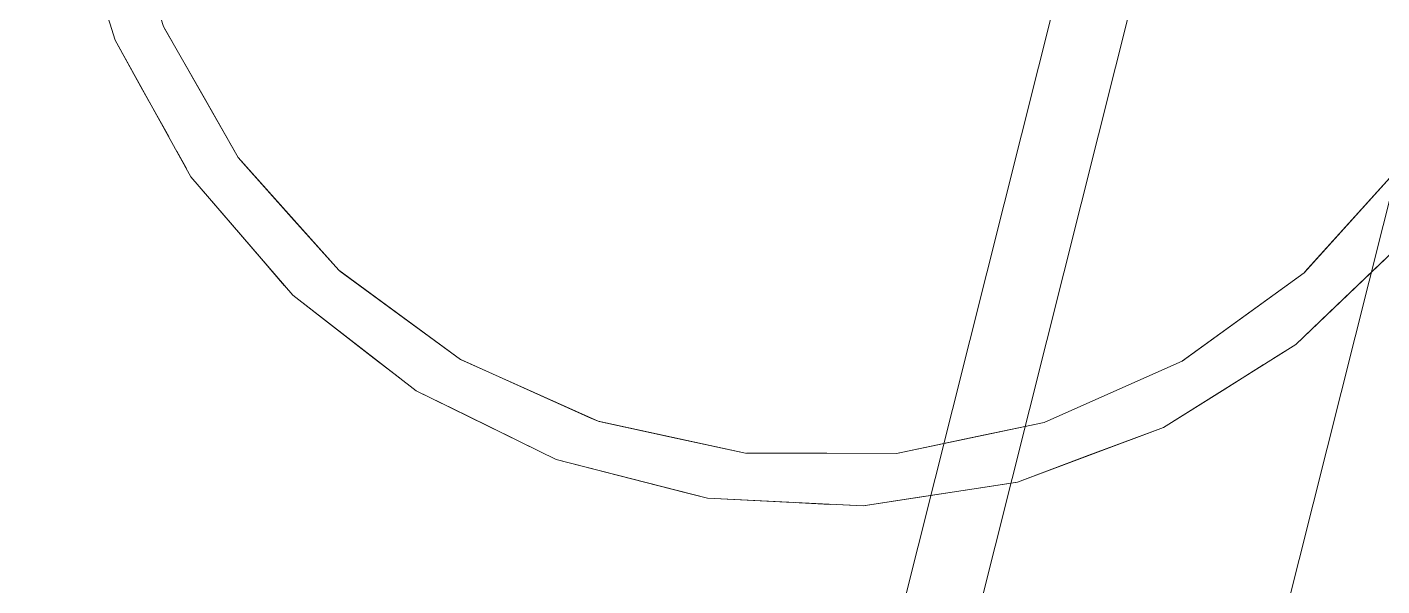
# Model space of a CAD drawing. Header units: millimetres. Extents: x -57519 to 497916, y -349472 to 446842.
# Drawn here: x 336053 to 336599, y 28283 to 28507 of the extents above; entities that cross this region are included whole.
import ezdxf

# ---------------------------------------------------------------- set-up
doc = ezdxf.new("R2010")
doc.units = ezdxf.units.MM
for name, color, linetype, lineweight in [('A-DETL-GENF', 92, 'Continuous', 5), ('A-WALL', 113, 'Continuous', 20), ('Q-CASE', 31, 'Continuous', 5)]:
    doc.layers.add(name, color=color, linetype=linetype, lineweight=lineweight)

# ---------------------------------------------------------------- blocks, each defined once
blk = doc.blocks.new('DLN_Cat Ladder - 750x750x4500 _WDD_-9656512-SITE COVERAGE')
at = {"layer": 'Q-CASE'}
for p, q in [((-204.77, -946.73), (-220.43, -919.34)), ((-204.77, -946.73), (-220.43, -919.34)), ((-204.77, -946.73), (-220.43, -919.34)), ((-204.77, -946.73), (-220.43, -919.34)), ((-204.77, -946.73), (-220.43, -919.34)), ((-204.77, -946.73), (-220.43, -919.34)), ((-204.77, -946.73), (-220.43, -919.34)), ((-204.77, -946.73), (-220.43, -919.34)), ((-204.77, -946.73), (-220.43, -919.34)), ((-240.12, -924.37), (-229.1, -944.21)), ((-240.12, -924.37), (-229.1, -944.21)), ((-240.12, -924.37), (-229.1, -944.21)), ((-240.12, -924.37), (-229.1, -944.21)), ((-240.12, -924.37), (-229.1, -944.21)), ((-240.12, -924.37), (-229.1, -944.21)), ((-240.12, -924.37), (-229.1, -944.21)), ((-240.12, -924.37), (-229.1, -944.21)), ((-240.12, -924.37), (-229.1, -944.21)), ((-229.1, -944.21), (-218.6, -963.1)), ((-229.1, -944.21), (-218.6, -963.1)), ((-229.1, -944.21), (-218.6, -963.1)), ((-229.1, -944.21), (-218.6, -963.1)), ((-229.1, -944.21), (-218.6, -963.1)), ((-229.1, -944.21), (-218.6, -963.1)), ((-229.1, -944.21), (-218.6, -963.1)), ((-229.1, -944.21), (-218.6, -963.1)), ((-229.1, -944.21), (-218.6, -963.1)), ((-190.61, -971.5), (-204.77, -946.73)), ((-190.61, -971.5), (-204.77, -946.73)), ((-190.61, -971.5), (-204.77, -946.73)), ((-190.61, -971.5), (-204.77, -946.73)), ((-190.61, -971.5), (-204.77, -946.73)), ((-190.61, -971.5), (-204.77, -946.73)), ((-190.61, -971.5), (-204.77, -946.73)), ((-190.61, -971.5), (-204.77, -946.73)), ((-190.61, -971.5), (-204.77, -946.73)), ((-215.37, -968.91), (-211.48, -975.91)), ((-215.37, -968.91), (-211.48, -975.91)), ((-215.37, -968.91), (-211.48, -975.91)), ((-215.37, -968.91), (-211.48, -975.91)), ((-215.37, -968.91), (-211.48, -975.91)), ((-215.37, -968.91), (-211.48, -975.91)), ((-215.37, -968.91), (-211.48, -975.91)), ((-215.37, -968.91), (-211.48, -975.91)), ((-215.37, -968.91), (-211.48, -975.91)), ((-188.77, -973.56), (-190.61, -971.5)), ((-188.77, -973.56), (-190.61, -971.5)), ((-188.77, -973.56), (-190.61, -971.5)), ((-188.77, -973.56), (-190.61, -971.5)), ((-188.77, -973.56), (-190.61, -971.5)), ((-188.77, -973.56), (-190.61, -971.5)), ((-188.77, -973.56), (-190.61, -971.5)), ((-188.77, -973.56), (-190.61, -971.5)), ((-188.77, -973.56), (-190.61, -971.5)), ((-169.13, -995.55), (-188.77, -973.56)), ((-169.13, -995.55), (-188.77, -973.56)), ((-169.13, -995.55), (-188.77, -973.56)), ((-169.13, -995.55), (-188.77, -973.56)), ((-169.13, -995.55), (-188.77, -973.56)), ((-169.13, -995.55), (-188.77, -973.56)), ((-169.13, -995.55), (-188.77, -973.56)), ((-169.13, -995.55), (-188.77, -973.56)), ((-169.13, -995.55), (-188.77, -973.56)), ((279.14, -972.7), (238.69, -1017.51)), ((279.14, -972.7), (238.69, -1017.51)), ((279.14, -972.7), (238.69, -1017.51)), ((279.14, -972.7), (238.69, -1017.51)), ((279.14, -972.7), (238.69, -1017.51)), ((279.14, -972.7), (238.69, -1017.51)), ((279.14, -972.7), (238.69, -1017.51)), ((279.14, -972.7), (238.69, -1017.51)), ((279.14, -972.7), (238.69, -1017.51)), ((-209.62, -979.26), (-180.56, -1013.06)), ((-209.62, -979.26), (-180.56, -1013.06)), ((-209.62, -979.26), (-180.56, -1013.06)), ((-209.62, -979.26), (-180.56, -1013.06)), ((-209.62, -979.26), (-180.56, -1013.06)), ((-209.62, -979.26), (-180.56, -1013.06)), ((-209.62, -979.26), (-180.56, -1013.06)), ((-209.62, -979.26), (-180.56, -1013.06)), ((-209.62, -979.26), (-180.56, -1013.06)), ((-150.15, -1016.78), (-169.13, -995.55)), ((-150.15, -1016.78), (-169.13, -995.55)), ((-150.15, -1016.78), (-169.13, -995.55)), ((-150.15, -1016.78), (-169.13, -995.55)), ((-150.15, -1016.78), (-169.13, -995.55)), ((-150.15, -1016.78), (-169.13, -995.55)), ((-150.15, -1016.78), (-169.13, -995.55)), ((-150.15, -1016.78), (-169.13, -995.55)), ((-150.15, -1016.78), (-169.13, -995.55)), ((-180.56, -1013.06), (-171.99, -1023.02)), ((-180.56, -1013.06), (-171.99, -1023.02)), ((-180.56, -1013.06), (-171.99, -1023.02)), ((-180.56, -1013.06), (-171.99, -1023.02)), ((-180.56, -1013.06), (-171.99, -1023.02)), ((-180.56, -1013.06), (-171.99, -1023.02)), ((-180.56, -1013.06), (-171.99, -1023.02)), ((-180.56, -1013.06), (-171.99, -1023.02)), ((-180.56, -1013.06), (-171.99, -1023.02)), ((248.36, -1033.96), (269.28, -1013.97)), ((248.36, -1033.96), (269.28, -1013.97)), ((248.36, -1033.96), (269.28, -1013.97)), ((248.36, -1033.96), (269.28, -1013.97)), ((248.36, -1033.96), (269.28, -1013.97)), ((248.36, -1033.96), (269.28, -1013.97)), ((248.36, -1033.96), (269.28, -1013.97)), ((248.36, -1033.96), (269.28, -1013.97)), ((248.36, -1033.96), (269.28, -1013.97)), ((-124.07, -1035.88), (-149.71, -1017.11)), ((-124.07, -1035.88), (-149.71, -1017.11)), ((-124.07, -1035.88), (-149.71, -1017.11)), ((-124.07, -1035.88), (-149.71, -1017.11)), ((-124.07, -1035.88), (-149.71, -1017.11)), ((-124.07, -1035.88), (-149.71, -1017.11)), ((-124.07, -1035.88), (-149.71, -1017.11)), ((-124.07, -1035.88), (-149.71, -1017.11)), ((-124.07, -1035.88), (-149.71, -1017.11)), ((238.45, -1017.78), (189.47, -1053.25)), ((238.45, -1017.78), (189.47, -1053.25)), ((238.45, -1017.78), (189.47, -1053.25)), ((238.45, -1017.78), (189.47, -1053.25)), ((238.45, -1017.78), (189.47, -1053.25)), ((238.45, -1017.78), (189.47, -1053.25)), ((238.45, -1017.78), (189.47, -1053.25)), ((238.45, -1017.78), (189.47, -1053.25)), ((238.45, -1017.78), (189.47, -1053.25)), ((-168.68, -1026.87), (-135.87, -1052.22)), ((-168.68, -1026.87), (-135.87, -1052.22)), ((-168.68, -1026.87), (-135.87, -1052.22)), ((-168.68, -1026.87), (-135.87, -1052.22)), ((-168.68, -1026.87), (-135.87, -1052.22)), ((-168.68, -1026.87), (-135.87, -1052.22)), ((-168.68, -1026.87), (-135.87, -1052.22)), ((-168.68, -1026.87), (-135.87, -1052.22)), ((-168.68, -1026.87), (-135.87, -1052.22)), ((-101.15, -1052.65), (-124.07, -1035.88)), ((-101.15, -1052.65), (-124.07, -1035.88)), ((-101.15, -1052.65), (-124.07, -1035.88)), ((-101.15, -1052.65), (-124.07, -1035.88)), ((-101.15, -1052.65), (-124.07, -1035.88)), ((-101.15, -1052.65), (-124.07, -1035.88)), ((-101.15, -1052.65), (-124.07, -1035.88)), ((-101.15, -1052.65), (-124.07, -1035.88)), ((-101.15, -1052.65), (-124.07, -1035.88)), ((235.04, -1046.69), (248.36, -1033.96)), ((235.04, -1046.69), (248.36, -1033.96)), ((225.8, -1052.48), (235.04, -1046.69)), ((225.8, -1052.48), (235.04, -1046.69)), ((-135.87, -1052.22), (-125.66, -1060.11)), ((-135.87, -1052.22), (-125.66, -1060.11)), ((-135.87, -1052.22), (-125.66, -1060.11)), ((-135.87, -1052.22), (-125.66, -1060.11)), ((-135.87, -1052.22), (-125.66, -1060.11)), ((-135.87, -1052.22), (-125.66, -1060.11)), ((-135.87, -1052.22), (-125.66, -1060.11)), ((-135.87, -1052.22), (-125.66, -1060.11)), ((-135.87, -1052.22), (-125.66, -1060.11)), ((-71.57, -1065.94), (-100.7, -1052.86)), ((-71.57, -1065.94), (-100.7, -1052.86)), ((-71.57, -1065.94), (-100.7, -1052.86)), ((-71.57, -1065.94), (-100.7, -1052.86)), ((-71.57, -1065.94), (-100.7, -1052.86)), ((-71.57, -1065.94), (-100.7, -1052.86)), ((-71.57, -1065.94), (-100.7, -1052.86)), ((-71.57, -1065.94), (-100.7, -1052.86)), ((-71.57, -1065.94), (-100.7, -1052.86)), ((189.27, -1053.39), (164.28, -1064.46)), ((189.27, -1053.39), (164.28, -1064.46)), ((189.27, -1053.39), (164.28, -1064.46)), ((189.27, -1053.39), (164.28, -1064.46)), ((189.27, -1053.39), (164.28, -1064.46)), ((189.27, -1053.39), (164.28, -1064.46)), ((189.27, -1053.39), (164.28, -1064.46)), ((189.27, -1053.39), (164.28, -1064.46)), ((189.27, -1053.39), (164.28, -1064.46)), ((206.5, -1064.57), (221.97, -1054.87)), ((206.5, -1064.57), (221.97, -1054.87)), ((206.5, -1064.57), (221.97, -1054.87)), ((206.5, -1064.57), (221.97, -1054.87)), ((206.5, -1064.57), (221.97, -1054.87)), ((206.5, -1064.57), (221.97, -1054.87)), ((206.5, -1064.57), (221.97, -1054.87)), ((206.5, -1064.57), (221.97, -1054.87)), ((206.5, -1064.57), (221.97, -1054.87)), ((-118.99, -1065.26), (-98.3, -1075.37)), ((-118.99, -1065.26), (-98.3, -1075.37)), ((-118.99, -1065.26), (-98.3, -1075.37)), ((-118.99, -1065.26), (-98.3, -1075.37)), ((-118.99, -1065.26), (-98.3, -1075.37)), ((-118.99, -1065.26), (-98.3, -1075.37)), ((-118.99, -1065.26), (-98.3, -1075.37)), ((-118.99, -1065.26), (-98.3, -1075.37)), ((-118.99, -1065.26), (-98.3, -1075.37)), ((-48.36, -1076.36), (-71.57, -1065.94)), ((-48.36, -1076.36), (-71.57, -1065.94)), ((-48.36, -1076.36), (-71.57, -1065.94)), ((-48.36, -1076.36), (-71.57, -1065.94)), ((-48.36, -1076.36), (-71.57, -1065.94)), ((-48.36, -1076.36), (-71.57, -1065.94)), ((-48.36, -1076.36), (-71.57, -1065.94)), ((-48.36, -1076.36), (-71.57, -1065.94)), ((-48.36, -1076.36), (-71.57, -1065.94)), ((164.28, -1064.46), (133.75, -1077.99)), ((164.28, -1064.46), (133.75, -1077.99)), ((164.28, -1064.46), (133.75, -1077.99)), ((164.28, -1064.46), (133.75, -1077.99)), ((164.28, -1064.46), (133.75, -1077.99)), ((164.28, -1064.46), (133.75, -1077.99)), ((164.28, -1064.46), (133.75, -1077.99)), ((164.28, -1064.46), (133.75, -1077.99)), ((164.28, -1064.46), (133.75, -1077.99)), ((-98.3, -1075.37), (-69.43, -1089.5)), ((-98.3, -1075.37), (-69.43, -1089.5)), ((-98.3, -1075.37), (-69.43, -1089.5)), ((-98.3, -1075.37), (-69.43, -1089.5)), ((-98.3, -1075.37), (-69.43, -1089.5)), ((-98.3, -1075.37), (-69.43, -1089.5)), ((-98.3, -1075.37), (-69.43, -1089.5)), ((-98.3, -1075.37), (-69.43, -1089.5)), ((-98.3, -1075.37), (-69.43, -1089.5)), ((-45.76, -1077.53), (-48.36, -1076.36)), ((-45.76, -1077.53), (-48.36, -1076.36)), ((-45.76, -1077.53), (-48.36, -1076.36)), ((-45.76, -1077.53), (-48.36, -1076.36)), ((-45.76, -1077.53), (-48.36, -1076.36)), ((-45.76, -1077.53), (-48.36, -1076.36)), ((-45.76, -1077.53), (-48.36, -1076.36)), ((-45.76, -1077.53), (-48.36, -1076.36)), ((-45.76, -1077.53), (-48.36, -1076.36)), ((-13.93, -1084.39), (-45.32, -1077.62)), ((-13.93, -1084.39), (-45.32, -1077.62)), ((-13.93, -1084.39), (-45.32, -1077.62)), ((-13.93, -1084.39), (-45.32, -1077.62)), ((-13.93, -1084.39), (-45.32, -1077.62)), ((-13.93, -1084.39), (-45.32, -1077.62)), ((-13.93, -1084.39), (-45.32, -1077.62)), ((-13.93, -1084.39), (-45.32, -1077.62)), ((-13.93, -1084.39), (-45.32, -1077.62)), ((133.75, -1077.99), (106.64, -1083.69)), ((133.75, -1077.99), (106.64, -1083.69)), ((133.75, -1077.99), (106.64, -1083.69)), ((133.75, -1077.99), (106.64, -1083.69)), ((133.75, -1077.99), (106.64, -1083.69)), ((133.75, -1077.99), (106.64, -1083.69)), ((133.75, -1077.99), (106.64, -1083.69)), ((133.75, -1077.99), (106.64, -1083.69)), ((133.75, -1077.99), (106.64, -1083.69)), ((13.6, -1090.33), (-13.93, -1084.39)), ((13.6, -1090.33), (-13.93, -1084.39)), ((13.6, -1090.33), (-13.93, -1084.39)), ((13.6, -1090.33), (-13.93, -1084.39)), ((13.6, -1090.33), (-13.93, -1084.39)), ((13.6, -1090.33), (-13.93, -1084.39)), ((13.6, -1090.33), (-13.93, -1084.39)), ((13.6, -1090.33), (-13.93, -1084.39)), ((13.6, -1090.33), (-13.93, -1084.39)), ((106.64, -1083.69), (74.33, -1090.48)), ((106.64, -1083.69), (74.33, -1090.48)), ((106.64, -1083.69), (74.33, -1090.48)), ((106.64, -1083.69), (74.33, -1090.48)), ((106.64, -1083.69), (74.33, -1090.48)), ((106.64, -1083.69), (74.33, -1090.48)), ((106.64, -1083.69), (74.33, -1090.48)), ((106.64, -1083.69), (74.33, -1090.48)), ((106.64, -1083.69), (74.33, -1090.48)), ((151.81, -1091.21), (169.87, -1084.48)), ((151.81, -1091.21), (169.87, -1084.48)), ((151.81, -1091.21), (169.87, -1084.48)), ((151.81, -1091.21), (169.87, -1084.48)), ((151.81, -1091.21), (169.87, -1084.48)), ((151.81, -1091.21), (169.87, -1084.48)), ((151.81, -1091.21), (169.87, -1084.48)), ((151.81, -1091.21), (169.87, -1084.48)), ((151.81, -1091.21), (169.87, -1084.48)), ((46.35, -1090.41), (14, -1090.33)), ((46.35, -1090.41), (14, -1090.33)), ((46.35, -1090.41), (14, -1090.33)), ((46.35, -1090.41), (14, -1090.33)), ((46.35, -1090.41), (14, -1090.33)), ((46.35, -1090.41), (14, -1090.33)), ((46.35, -1090.41), (14, -1090.33)), ((46.35, -1090.41), (14, -1090.33)), ((46.35, -1090.41), (14, -1090.33)), ((74.33, -1090.48), (46.35, -1090.41)), ((74.33, -1090.48), (46.35, -1090.41)), ((74.33, -1090.48), (46.35, -1090.41)), ((74.33, -1090.48), (46.35, -1090.41)), ((74.33, -1090.48), (46.35, -1090.41)), ((74.33, -1090.48), (46.35, -1090.41)), ((74.33, -1090.48), (46.35, -1090.41)), ((74.33, -1090.48), (46.35, -1090.41)), ((74.33, -1090.48), (46.35, -1090.41)), ((-27.03, -1101.99), (-10.37, -1106.28)), ((-27.03, -1101.99), (-10.37, -1106.28)), ((-27.03, -1101.99), (-10.37, -1106.28)), ((-27.03, -1101.99), (-10.37, -1106.28)), ((-27.03, -1101.99), (-10.37, -1106.28)), ((-27.03, -1101.99), (-10.37, -1106.28)), ((-27.03, -1101.99), (-10.37, -1106.28)), ((-27.03, -1101.99), (-10.37, -1106.28)), ((-27.03, -1101.99), (-10.37, -1106.28)), ((81.68, -1108.36), (111.7, -1103.7)), ((81.68, -1108.36), (111.7, -1103.7)), ((81.68, -1108.36), (111.7, -1103.7)), ((81.68, -1108.36), (111.7, -1103.7)), ((81.68, -1108.36), (111.7, -1103.7)), ((81.68, -1108.36), (111.7, -1103.7)), ((81.68, -1108.36), (111.7, -1103.7)), ((81.68, -1108.36), (111.7, -1103.7)), ((81.68, -1108.36), (111.7, -1103.7)), ((35.13, -1110.31), (47.66, -1110.92)), ((35.13, -1110.31), (47.66, -1110.92)), ((35.13, -1110.31), (47.66, -1110.92)), ((35.13, -1110.31), (47.66, -1110.92)), ((35.13, -1110.31), (47.66, -1110.92)), ((35.13, -1110.31), (47.66, -1110.92)), ((35.13, -1110.31), (47.66, -1110.92)), ((35.13, -1110.31), (47.66, -1110.92)), ((35.13, -1110.31), (47.66, -1110.92))]:
    blk.add_line(p, q, dxfattribs=at)
at = {"layer": 'Q-CASE', "flags": 128}
for points in [[(-265.3, -802), (-258.94, -864.47), (-240.12, -924.37), (-209.62, -979.26), (-168.68, -1026.87), (-118.99, -1065.26), (-62.59, -1092.84), (-1.78, -1108.5), (60.94, -1111.57), (122.99, -1101.95), (181.82, -1080.02), (235.04, -1046.69), (280.44, -1003.31), (316.17, -951.68), (340.76, -893.91), (353.21, -832.36), (354.7, -802)], [(334.7, -802), (328.34, -862.39), (309.55, -920.13), (279.14, -972.7), (238.45, -1017.78), (189.27, -1053.39), (133.75, -1077.99), (74.33, -1090.48), (13.6, -1090.33), (-45.76, -1077.53), (-101.15, -1052.65), (-150.15, -1016.78), (-190.61, -971.5), (-220.75, -918.78), (-239.25, -860.94), (-245.3, -802)], [(269.28, -1013.97), (280.44, -1003.31), (295.19, -981.99)], [(269.28, -1013.97), (280.44, -1003.31), (295.19, -981.99)], [(269.28, -1013.97), (280.44, -1003.31), (295.19, -981.99)], [(269.28, -1013.97), (280.44, -1003.31), (295.19, -981.99)], [(269.28, -1013.97), (280.44, -1003.31), (295.19, -981.99)], [(269.28, -1013.97), (280.44, -1003.31), (295.19, -981.99)], [(269.28, -1013.97), (280.44, -1003.31), (295.19, -981.99)], [(269.28, -1013.97), (280.44, -1003.31), (295.19, -981.99)], [(269.28, -1013.97), (280.44, -1003.31), (295.19, -981.99)], [(225.8, -1052.48), (235.04, -1046.69), (248.36, -1033.96)], [(225.8, -1052.48), (235.04, -1046.69), (248.36, -1033.96)], [(225.8, -1052.48), (235.04, -1046.69), (248.36, -1033.96)], [(225.8, -1052.48), (235.04, -1046.69), (248.36, -1033.96)], [(225.8, -1052.48), (235.04, -1046.69), (248.36, -1033.96)], [(225.8, -1052.48), (235.04, -1046.69), (248.36, -1033.96)], [(225.8, -1052.48), (235.04, -1046.69), (248.36, -1033.96)], [(169.87, -1084.48), (181.82, -1080.02), (206.5, -1064.57)], [(169.87, -1084.48), (181.82, -1080.02), (206.5, -1064.57)], [(169.87, -1084.48), (181.82, -1080.02), (206.5, -1064.57)], [(169.87, -1084.48), (181.82, -1080.02), (206.5, -1064.57)], [(169.87, -1084.48), (181.82, -1080.02), (206.5, -1064.57)], [(169.87, -1084.48), (181.82, -1080.02), (206.5, -1064.57)], [(169.87, -1084.48), (181.82, -1080.02), (206.5, -1064.57)], [(169.87, -1084.48), (181.82, -1080.02), (206.5, -1064.57)], [(169.87, -1084.48), (181.82, -1080.02), (206.5, -1064.57)], [(-69.43, -1089.5), (-62.59, -1092.84), (-27.03, -1101.99)], [(-69.43, -1089.5), (-62.59, -1092.84), (-27.03, -1101.99)], [(-69.43, -1089.5), (-62.59, -1092.84), (-27.03, -1101.99)], [(-69.43, -1089.5), (-62.59, -1092.84), (-27.03, -1101.99)], [(-69.43, -1089.5), (-62.59, -1092.84), (-27.03, -1101.99)], [(-69.43, -1089.5), (-62.59, -1092.84), (-27.03, -1101.99)], [(-69.43, -1089.5), (-62.59, -1092.84), (-27.03, -1101.99)], [(-69.43, -1089.5), (-62.59, -1092.84), (-27.03, -1101.99)], [(-69.43, -1089.5), (-62.59, -1092.84), (-27.03, -1101.99)], [(111.7, -1103.7), (122.99, -1101.95), (151.81, -1091.21)], [(111.7, -1103.7), (122.99, -1101.95), (151.81, -1091.21)], [(111.7, -1103.7), (122.99, -1101.95), (151.81, -1091.21)], [(111.7, -1103.7), (122.99, -1101.95), (151.81, -1091.21)], [(111.7, -1103.7), (122.99, -1101.95), (151.81, -1091.21)], [(111.7, -1103.7), (122.99, -1101.95), (151.81, -1091.21)], [(111.7, -1103.7), (122.99, -1101.95), (151.81, -1091.21)], [(111.7, -1103.7), (122.99, -1101.95), (151.81, -1091.21)], [(111.7, -1103.7), (122.99, -1101.95), (151.81, -1091.21)], [(-10.37, -1106.28), (-1.78, -1108.5), (32.74, -1110.19)], [(-10.37, -1106.28), (-1.78, -1108.5), (32.74, -1110.19)], [(-10.37, -1106.28), (-1.78, -1108.5), (32.74, -1110.19)], [(-10.37, -1106.28), (-1.78, -1108.5), (32.74, -1110.19)], [(-10.37, -1106.28), (-1.78, -1108.5), (32.74, -1110.19)], [(-10.37, -1106.28), (-1.78, -1108.5), (32.74, -1110.19)], [(-10.37, -1106.28), (-1.78, -1108.5), (32.74, -1110.19)], [(-10.37, -1106.28), (-1.78, -1108.5), (32.74, -1110.19)], [(-10.37, -1106.28), (-1.78, -1108.5), (32.74, -1110.19)], [(52.98, -1111.18), (60.94, -1111.57), (81.68, -1108.36)], [(52.98, -1111.18), (60.94, -1111.57), (81.68, -1108.36)], [(52.98, -1111.18), (60.94, -1111.57), (81.68, -1108.36)], [(52.98, -1111.18), (60.94, -1111.57), (81.68, -1108.36)], [(52.98, -1111.18), (60.94, -1111.57), (81.68, -1108.36)], [(52.98, -1111.18), (60.94, -1111.57), (81.68, -1108.36)], [(52.98, -1111.18), (60.94, -1111.57), (81.68, -1108.36)], [(52.98, -1111.18), (60.94, -1111.57), (81.68, -1108.36)], [(52.98, -1111.18), (60.94, -1111.57), (81.68, -1108.36)]]:
    blk.add_lwpolyline(points, dxfattribs=at)

msp = doc.modelspace()

# ---------------------------------------------------------------- hatches: boundary and pattern name
at = {"layer": 'A-DETL-GENF'}
h = msp.add_hatch(dxfattribs=at)
h.set_pattern_fill('FP_40', color=250, style=0, pattern_type=2)
h.set_pattern_definition([(45, (248763.4, 0), (-1257.236, 1257.236), []), (45, (248763.4, 1905), (-1257.236, 1257.236), [])])
h.paths.add_polyline_path([(325750.11, -8642.51), (328562.73, -8642.51), (328562.73, 4657.49), (341312.73, 4657.49), (341312.73, 30557.49), (342712.73, 30557.49), (342712.73, 48907.68), (339962.73, 48907.68), (339962.73, 52157.49), (338962.73, 52157.49), (338962.73, 53757.49), (297512.73, 53757.49), (297512.73, 52247.49), (286277.73, 52247.49), (286277.73, 34407.49), (285902.73, 34407.49), (285902.73, 7407.49), (286277.73, 7407.49), (286277.73, -2267.51), (315555.23, -2267.51), (315555.23, -8642.51), (321257.06, -8642.51)], flags=0)

# ---------------------------------------------------------------- linework, layer by layer
at = {"layer": 'A-WALL', "lineweight": 5}
for p, q in [((336802.73, 29851.86), (336198.5, 27449.49)), ((336802.73, 29728.86), (336229.44, 27449.49)), ((336353.17, 27449.49), (336802.73, 29236.89))]:
    msp.add_line(p, q, dxfattribs=at)

# ---------------------------------------------------------------- block references
at = {"layer": 'Q-CASE'}
msp.add_blockref('DLN_Cat Ladder - 750x750x4500 _WDD_-9656512-SITE COVERAGE', (336329.03, 29426.49), dxfattribs=at)

doc.saveas('drawing.dxf')
